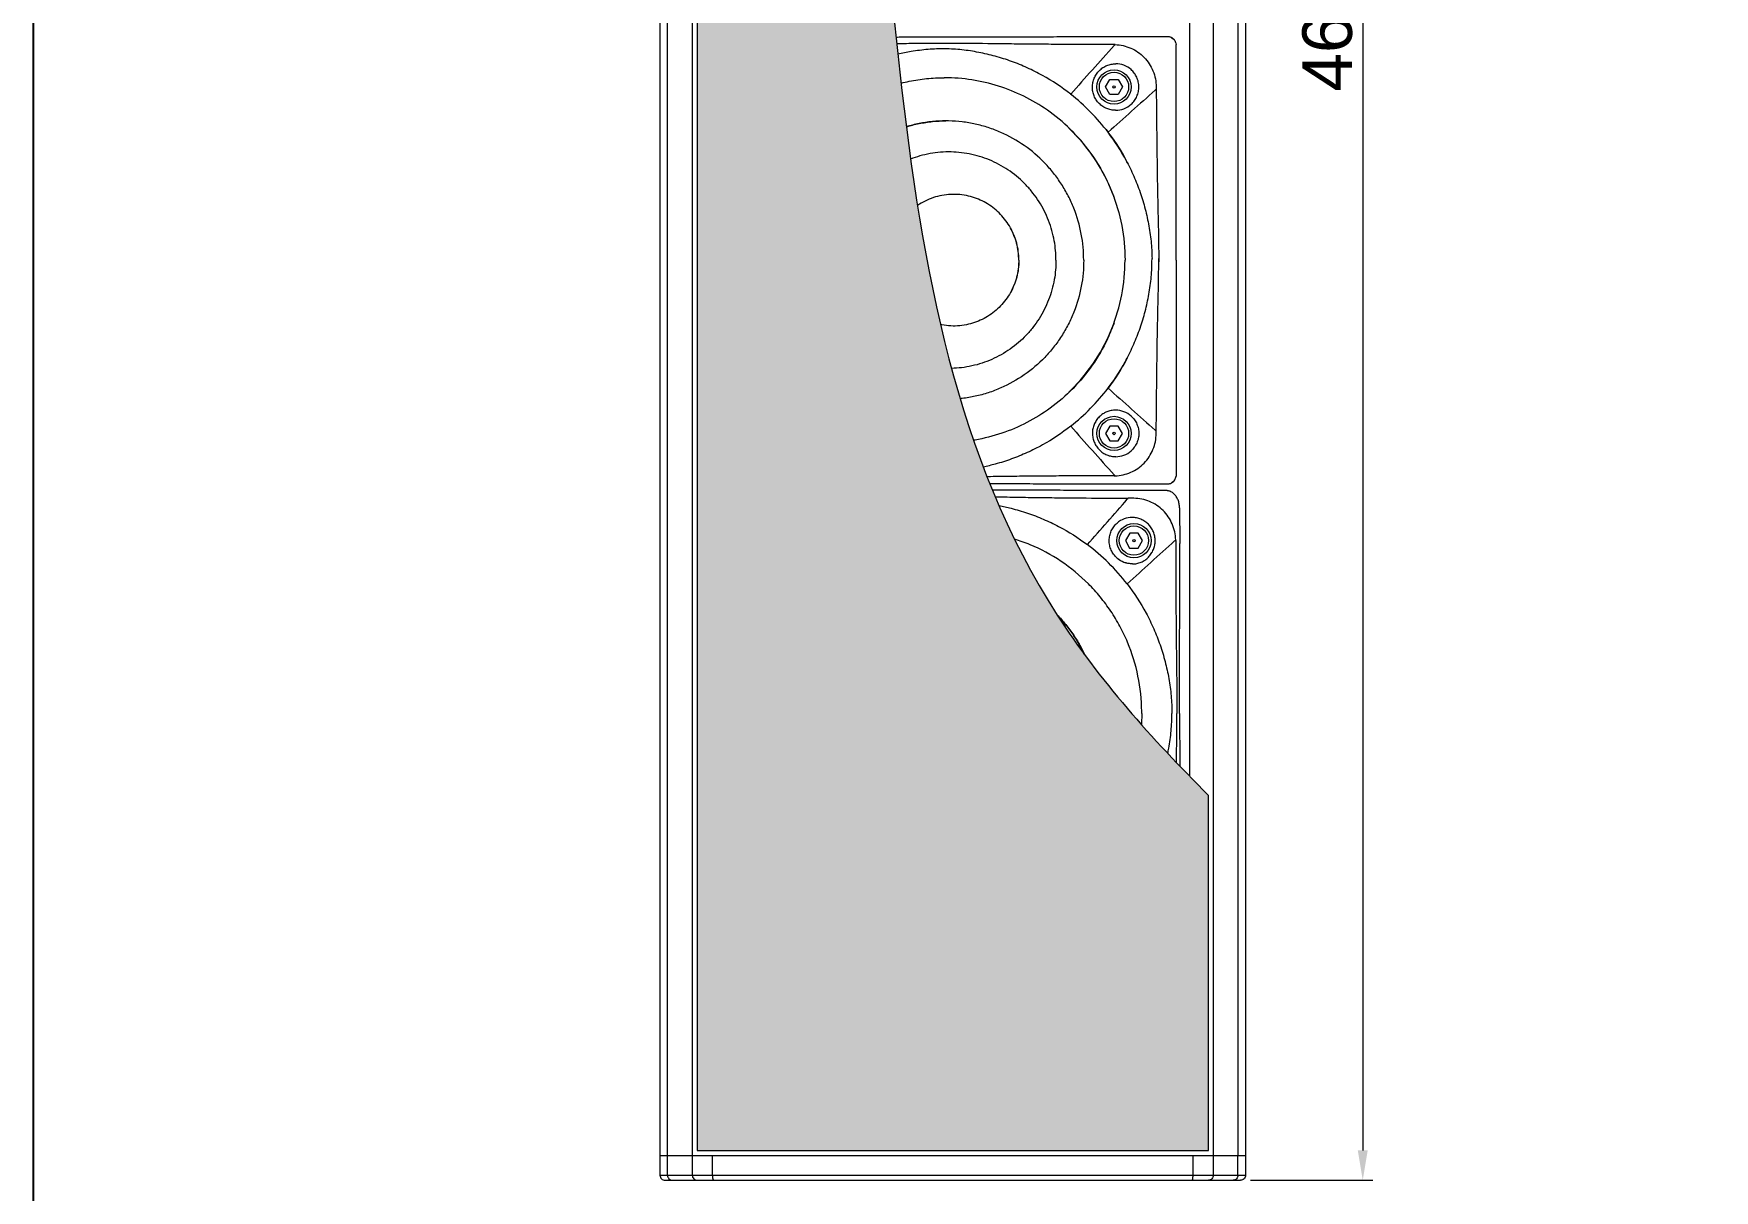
# Model space of a CAD drawing. Header units: millimetres. Extents: x 1177 to 2514, y 93 to 1038.
# Drawn here: x 1177.5 to 1516.2, y 410.5 to 643.6 of the extents above; entities that cross this region are included whole.
import ezdxf

# ---------------------------------------------------------------- set-up
doc = ezdxf.new("R2010")
doc.units = ezdxf.units.MM
doc.header["$LTSCALE"] = 0.1
doc.layers.get('0').update_dxf_attribs({"lineweight": 13})
doc.layers.get('Defpoints').update_dxf_attribs({"lineweight": 9})
doc.layers.add('图框', color=7, linetype='Continuous')
doc.layers.add('标注', color=251, linetype='Continuous', lineweight=9)
doc.styles.get("Standard").update_dxf_attribs({"font": 'arial.ttf'})
doc.dimstyles.new('STANDARD 4', dxfattribs={"dimscale": 4, "dimtxt": 2.5, "dimasz": 1.5, "dimexe": 0.5, "dimexo": 0.5, "dimgap": 0.5, "dimtad": 1, "dimtoh": 1, "dimdec": 1, "dimzin": 9, "dimdsep": 46, "dimtxsty": 'Standard', "dimcen": 0, "dimclrd": 256, "dimclre": 256, "dimclrt": 256, "dimadec": 0, "dimazin": 0, "dimtp": 0.01, "dimtm": 0.01, "dimtfac": 1, "dimtdec": 1, "dimtofl": 0, "dimtmove": 0, "dimatfit": 3, "dimfxl": 1, "dimtolj": 1, "dimtzin": 4, "dimlwd": -1, "dimlwe": -1, "dimarcsym": 0})

# ---------------------------------------------------------------- blocks, each defined once
blk = doc.blocks.new('A4-H')
at = {"layer": '图框'}
blk.add_lwpolyline([(0, 210.021), (297, 210.021), (297, 0), (0, 0)], close=True, dxfattribs=at)
blk = doc.blocks.new('*D5')
at = {"layer": 'Defpoints', "color": 0, "transparency": 16777216}
for p in [(1420.67, 874.52), (1420.67, 412.52), (1445.31, 412.52)]:
    blk.add_point(p, dxfattribs=at)
at = {"layer": '标注', "transparency": 16777216}
for p, q in [((1422.67, 874.52), (1447.31, 874.52)), ((1445.31, 868.52), (1445.31, 418.52)), ((1422.67, 412.52), (1447.31, 412.52))]:
    blk.add_line(p, q, dxfattribs=at)
for points in [[(1444.31, 868.52), (1446.31, 868.52), (1445.31, 874.52)], [(1444.31, 418.52), (1446.31, 418.52), (1445.31, 412.52)]]:
    blk.add_solid(points, dxfattribs=at)
at = {"layer": '标注', "transparency": 16777216, "insert": (1438.2, 643.52), "char_height": 10, "attachment_point": 5, "rotation": 90}
blk.add_mtext('\\A1;462', dxfattribs=at)

msp = doc.modelspace()

# ---------------------------------------------------------------- hatches: boundary and pattern name
at = {"layer": '标注'}
h = msp.add_hatch(dxfattribs=at)
h.set_pattern_fill('HONEY', color=256)
h.set_pattern_definition([(0, (1080.556, 141.835), (4.7625, 2.749631), [3.175, -6.35]), (120, (1080.556, 141.835), (-4.7625, 2.749631), [3.175, -6.35]), (60, (1080.556, 141.835), (1e-08, 5.499261), [-6.35, 3.175])])
edge = h.paths.add_edge_path()
edge.add_spline(control_points=[(1311.15, 816.32), (1320.61, 796.32), (1359.71, 704.44), (1340.36, 571.13), (1402.75, 501.52), (1414.23, 490.07)], knot_values=[27.962264, 27.962264, 27.962264, 27.962264, 94.234465, 327.531204, 375.459085, 375.459085, 375.459085, 375.459085], degree=3, periodic=0)
edge.add_line((1414.23, 490.07), (1414.23, 418.52))
edge.add_line((1414.23, 418.52), (1311.15, 418.52))
edge.add_line((1311.15, 418.52), (1311.15, 816.32))

# ---------------------------------------------------------------- linework, layer by layer
for p, q in [((1303.69, 869.52), (1303.69, 417.52)), ((1305.21, 417.52), (1305.21, 869.52)), ((1310.15, 869.52), (1310.15, 417.52)), ((1410.42, 867.52), (1410.42, 493.92)), ((1415.23, 417.52), (1415.23, 869.52)), ((1420.17, 417.52), (1420.17, 869.52)), ((1421.69, 869.52), (1421.69, 417.52)), ((1395.21, 641.14), (1395.39, 641.34)), ((1361.73, 634.66), (1360.97, 634.66)), ((1393.45, 632.81), (1394.31, 634.31)), ((1394.31, 634.31), (1396.04, 634.31)), ((1396.04, 634.31), (1396.91, 632.81)), ((1394.31, 631.31), (1393.45, 632.81)), ((1396.05, 631.31), (1394.31, 631.31)), ((1396.91, 632.81), (1396.05, 631.31)), ((1403.49, 632.16), (1403.69, 632.34)), ((1361.29, 625.96), (1361.27, 625.96)), ((1394.31, 564.49), (1393.45, 562.99)), ((1393.45, 562.99), (1394.31, 561.49)), ((1396.05, 564.49), (1394.31, 564.49)), ((1396.04, 561.49), (1396.91, 562.98)), ((1396.91, 562.98), (1396.05, 564.49)), ((1403.49, 563.64), (1403.69, 563.46)), ((1394.31, 561.49), (1396.04, 561.49)), ((1395.21, 554.66), (1395.39, 554.46)), ((1397.87, 549.73), (1398.04, 549.94)), ((1399.17, 549.93), (1398.04, 549.93)), ((1408.37, 548.03), (1408.46, 540.8)), ((1398.34, 542.9), (1397.47, 541.4)), ((1400.07, 542.9), (1398.34, 542.9)), ((1400.93, 541.4), (1400.07, 542.9)), ((1397.47, 541.4), (1398.33, 539.9)), ((1398.33, 539.9), (1400.06, 539.9)), ((1400.06, 539.9), (1400.93, 541.4)), ((1407.41, 541.38), (1407.61, 541.56)), ((1408.41, 506.58), (1408.46, 540.54)), ((1408.46, 540.54), (1408.46, 540.8)), ((1408.41, 506.58), (1408.42, 495.98)), ((1303.69, 417.52), (1421.69, 417.52)), ((1303.69, 417.52), (1303.69, 413.52)), ((1305.21, 413.52), (1305.21, 417.52)), ((1310.2, 417.52), (1310.2, 413.52)), ((1314.27, 413.52), (1314.27, 417.52)), ((1411.11, 413.52), (1411.11, 417.52)), ((1415.18, 417.52), (1415.18, 413.52)), ((1420.16, 413.52), (1420.16, 417.52)), ((1421.69, 417.52), (1421.69, 413.52)), ((1303.69, 413.52), (1314.27, 413.52)), ((1314.27, 413.52), (1411.11, 413.52)), ((1411.11, 413.52), (1421.69, 413.52)), ((1304.71, 412.52), (1420.67, 412.52))]:
    msp.add_line(p, q)
for centre, radius in [((1395.18, 632.81), 3.45), ((1395.18, 632.81), 2.95), ((1395.18, 632.81), 0.25), ((1395.18, 562.99), 3.45), ((1395.18, 562.99), 2.95), ((1395.18, 562.99), 0.25), ((1399.2, 541.4), 3.45), ((1399.2, 541.4), 2.95), ((1399.2, 541.4), 0.25)]:
    msp.add_circle(centre, radius)
for centre, radius, start, end in [((2562.06, -411.4), 1571.43, 137.94853, 138.42745), ((1395.16, 633.64), 7.7, 88.2986, 89.5494), ((1395.54, 632.85), 4.64, 48.5119, 89.915), ((1360.15, 597.97), 42.49, 37.2169, 51.7662), ((3555.27, -1784.32), 3235.67, 131.68388, 131.90943), ((1395.48, 632.8), 4.7, 270.3689, 312.3436), ((1361.31, 598.51), 27.46, 88.8571, 90.0474), ((1360.81, 598.13), 36.52, 43.8166, 46.2519), ((1360.81, 597.66), 36.52, 313.7481, 316.1834), ((1360.15, 597.83), 42.49, 308.2338, 322.7831), ((3555.27, 2980.12), 3235.67, 228.09057, 228.31612), ((1395.48, 562.99), 4.7, 47.6564, 89.6311), ((2562.06, 1607.2), 1571.43, 221.57255, 222.05147), ((1395.54, 562.95), 4.64, 270.085, 311.4881), ((1395.16, 562.15), 7.7, 270.4506, 271.7014), ((-518.24, 2228.8), 2547.69, 318.49803, 318.77222), ((1398.82, 541.5), 4.57, 89.7502, 131.5207), ((1364.27, 506.71), 42.42, 37.7305, 52.9923), ((292.52, 1758.54), 1650.59, 312.03914, 312.48875), ((1399.71, 541.32), 7.9, 0.4619, 1.6916), ((1398.77, 541.46), 4.66, 230.4683, 269.2929)]:
    msp.add_arc(centre, radius, start, end)
for points, knots in [([(1351.25, 642.87), (1351.45, 642.87), (1353.47, 642.88), (1357.28, 642.89), (1364.49, 642.9), (1371.7, 642.92), (1378.92, 642.93), (1384.32, 642.94), (1388.83, 642.95), (1392.44, 642.96), (1395.14, 642.96), (1397.39, 642.97), (1399.2, 642.97), (1400.55, 642.97), (1401.9, 642.97), (1403.03, 642.98), (1403.93, 642.98), (1404.49, 642.98), (1404.94, 642.98), (1405.28, 642.98), (1405.56, 642.98), (1405.79, 642.98), (1405.9, 642.98), (1405.96, 642.98)], [0.3677709, 0.3677709, 0.3677709, 0.3677709, 0.3749999, 0.4374999, 0.4999999, 0.6249999, 0.6875, 0.75, 0.8125, 0.84375, 0.875, 0.90625, 0.921875, 0.9375, 0.953125, 0.96875, 0.9765625, 0.984375, 0.9882813, 0.9921875, 0.9960938, 0.9980469, 1, 1, 1, 1]), ([(1395.22, 641.34), (1394.51, 641.35), (1393.1, 641.35), (1390.98, 641.35), (1388.85, 641.36), (1386.03, 641.37), (1382.49, 641.39), (1378.25, 641.42), (1374.01, 641.47), (1368.36, 641.54), (1362.7, 641.61), (1357.05, 641.58), (1353.75, 641.53), (1351.86, 641.5), (1351.39, 641.49)], [0, 0, 0, 0, 0.0312548, 0.062509, 0.0937633, 0.1250176, 0.1875242, 0.2500222, 0.3124978, 0.3749322, 0.4997519, 0.5622972, 0.6248972, 0.6456139, 0.6456139, 0.6456139, 0.6456139]), ([(1386.45, 631.35), (1384.66, 632.76), (1381.79, 634.66), (1377.71, 636.71), (1374.53, 638), (1371.27, 639.03), (1367.93, 639.81), (1364.55, 640.33), (1361.13, 640.54), (1357.7, 640.41), (1354.52, 640), (1352.51, 639.59), (1351.62, 639.38)], [0, 0, 0, 0, 0.1249085, 0.1873702, 0.2498136, 0.3122492, 0.3746772, 0.4370666, 0.4994543, 0.562013, 0.6247399, 0.6746503, 0.6746503, 0.6746503, 0.6746503]), ([(1395.39, 641.34), (1395.93, 641.33), (1397.02, 641.19), (1399.1, 640.51), (1401.4, 638.92), (1402.93, 636.58), (1403.57, 634.48), (1403.68, 633.38), (1403.69, 632.83)], [0, 0, 0, 0, 0.124866, 0.24975, 0.498727, 0.74843, 0.874183, 1, 1, 1, 1]), ([(1405.96, 642.98), (1406.03, 642.98), (1406.18, 642.97), (1406.4, 642.93), (1406.61, 642.87), (1406.88, 642.75), (1407.14, 642.56), (1407.29, 642.38), (1407.35, 642.3)], [0, 0, 0, 0, 0.1251733, 0.2503246, 0.3755075, 0.5006605, 0.7503685, 0.9062926, 0.9062926, 0.9062926, 0.9062926]), ([(1406.77, 642.69), (1406.9, 642.63), (1407.14, 642.49), (1407.43, 642.18), (1407.62, 641.8), (1407.68, 641.53), (1407.69, 641.39)], [0, 0, 0, 0, 0.25002, 0.499954, 0.74987, 1, 1, 1, 1]), ([(1407.69, 597.9), (1407.69, 598.15), (1407.69, 600.17), (1407.69, 603.98), (1407.69, 609.33), (1407.69, 614.67), (1407.69, 619.12), (1407.69, 622.69), (1407.69, 625.36), (1407.69, 628.03), (1407.69, 630.26), (1407.69, 632.04), (1407.69, 633.37), (1407.69, 634.71), (1407.69, 636.04), (1407.69, 637.16), (1407.69, 638.05), (1407.69, 638.72), (1407.69, 639.27), (1407.69, 639.72), (1407.69, 640.05), (1407.69, 640.39), (1407.69, 640.66), (1407.69, 640.89), (1407.69, 641.03), (1407.69, 641.14), (1407.69, 641.21), (1407.69, 641.26), (1407.69, 641.3), (1407.68, 641.35), (1407.69, 641.37), (1407.69, 641.39)], [0.4913227, 0.4913227, 0.4913227, 0.4913227, 0.4999999, 0.5624999, 0.6249998, 0.6874998, 0.7499998, 0.7812498, 0.8124998, 0.8437498, 0.8749998, 0.8906248, 0.9062498, 0.9218748, 0.9374998, 0.9531248, 0.9609373, 0.9687498, 0.9765623, 0.9804685, 0.9843748, 0.988281, 0.9921872, 0.9941404, 0.9960935, 0.9970701, 0.9980466, 0.9985349, 0.9990232, 0.9995119, 1, 1, 1, 1]), ([(1395.51, 628.11), (1395.2, 628.1), (1394.59, 628.16), (1393.7, 628.43), (1392.89, 628.86), (1392.17, 629.45), (1391.59, 630.16), (1391.15, 630.98), (1390.89, 631.87), (1390.8, 632.79), (1390.9, 633.72), (1391.17, 634.6), (1391.61, 635.42), (1392.21, 636.13), (1392.92, 636.72), (1393.74, 637.16), (1394.63, 637.42), (1395.24, 637.48), (1395.55, 637.48)], [0, 0, 0, 0, 0.062376, 0.124727, 0.187058, 0.249428, 0.311839, 0.374302, 0.436823, 0.499384, 0.562001, 0.624637, 0.687286, 0.749934, 0.812557, 0.875113, 0.937604, 1, 1, 1, 1]), ([(1352.26, 633.59), (1352.81, 633.72), (1354.51, 634.11), (1357.42, 634.54), (1359.78, 634.66), (1360.97, 634.66)], [0.92287741, 0.92287741, 0.92287741, 0.92287741, 0.93768326, 0.96884383, 1, 1, 1, 1]), ([(1382.32, 627.72), (1380.83, 628.8), (1377.69, 630.74), (1372.6, 632.9), (1367.24, 634.27), (1363.57, 634.62), (1361.73, 634.66)], [0, 0, 0, 0, 0.250323, 0.500385, 0.750243, 1, 1, 1, 1]), ([(1398.64, 629.33), (1398.88, 629.55), (1399.33, 630.05), (1399.82, 630.91), (1400.12, 631.85), (1400.22, 632.84), (1400.11, 633.82), (1399.8, 634.76), (1399.3, 635.62), (1398.86, 636.1), (1398.61, 636.32)], [0, 0, 0, 0, 0.125126, 0.250255, 0.375362, 0.500449, 0.625511, 0.750454, 0.875295, 1, 1, 1, 1]), ([(1403.69, 632.34), (1403.7, 631.62), (1403.71, 630.17), (1403.74, 627.27), (1403.78, 623.64), (1403.83, 619.29), (1403.89, 614.94), (1403.97, 610.59), (1404.07, 606.24), (1404.16, 601.89), (1404.19, 598.99), (1404.2, 597.54)], [0, 0, 0, 0, 0.062501, 0.125001, 0.250002, 0.375004, 0.500005, 0.625006, 0.750006, 0.875001, 1, 1, 1, 1]), ([(1395.21, 610.5), (1394.81, 611.61), (1393.58, 614.59), (1390.94, 619.14), (1387.04, 623.86), (1383.96, 626.52), (1382.32, 627.72)], [0.105067, 0.105067, 0.105067, 0.105067, 0.2504623, 0.500649, 0.7505021, 1, 1, 1, 1]), ([(1353.33, 624.77), (1354.17, 625.03), (1355.91, 625.47), (1358.57, 625.87), (1360.37, 625.96), (1361.27, 625.96)], [0.90717581, 0.90717581, 0.90717581, 0.90717581, 0.9377209, 0.96886437, 1, 1, 1, 1]), ([(1361.27, 625.96), (1360.37, 625.96), (1358.57, 625.87), (1355.9, 625.47), (1354.17, 625.04), (1353.33, 624.78)], [0, 0, 0, 0, 0.03113545, 0.06227909, 0.09275626, 0.09275626, 0.09275626, 0.09275626]), ([(1389.07, 597.9), (1389.08, 599.66), (1388.75, 603.23), (1387.5, 607.56), (1386, 610.87), (1384.63, 613.24), (1383.05, 615.45), (1380.66, 618.18), (1377.2, 621.14), (1373.24, 623.36), (1369.86, 624.65), (1367.24, 625.36), (1364.57, 625.82), (1362.76, 625.94), (1361.86, 625.96)], [0.5021838, 0.5021838, 0.5021838, 0.5021838, 0.5626978, 0.625385, 0.6567405, 0.6880747, 0.719385, 0.7506699, 0.8130872, 0.8754073, 0.9065736, 0.9377234, 0.9688709, 1, 1, 1, 1]), ([(1387.16, 623.42), (1388.78, 621.73), (1391.71, 618.03), (1394.96, 611.75), (1396.95, 604.95), (1397.4, 600.25), (1397.4, 597.9)], [0, 0, 0, 0, 0.1247698, 0.2497264, 0.3748253, 0.4999955, 0.4999955, 0.4999955, 0.4999955]), ([(1393.57, 624.22), (1395.01, 622.39), (1396.95, 619.45), (1399.03, 615.26), (1400.34, 612), (1401.39, 608.64), (1402.18, 605.21), (1402.7, 601.73), (1402.84, 599.38), (1402.84, 598.21)], [0, 0, 0, 0, 0.249098, 0.373922, 0.498883, 0.624013, 0.749336, 0.874733, 1, 1, 1, 1]), ([(1397.87, 617.55), (1397.81, 617.66), (1396.69, 619.8), (1395.38, 621.85), (1393.99, 623.67)], [0.7372415, 0.7372415, 0.7372415, 0.7372415, 0.7508809, 1, 1, 1, 1]), ([(1362.34, 619.71), (1361.64, 619.72), (1360.22, 619.68), (1358.12, 619.41), (1356.1, 618.94), (1354.8, 618.51), (1354.19, 618.27)], [0, 0, 0, 0, 0.0311291, 0.0622753, 0.0934218, 0.1225421, 0.1225421, 0.1225421, 0.1225421]), ([(1383.48, 597.9), (1383.48, 599.2), (1383.25, 601.93), (1382.32, 605.25), (1381.16, 607.85), (1380.11, 609.71), (1378.88, 611.45), (1377.03, 613.59), (1374.33, 615.92), (1371.24, 617.67), (1368.6, 618.68), (1366.55, 619.24), (1364.46, 619.6), (1363.05, 619.7), (1362.34, 619.71)], [0.5053032, 0.5053032, 0.5053032, 0.5053032, 0.5626671, 0.6253552, 0.6567109, 0.6880464, 0.7193588, 0.7506459, 0.8130673, 0.8753929, 0.9065618, 0.9377166, 0.9688692, 1, 1, 1, 1]), ([(1365.87, 610.82), (1365.29, 610.96), (1364.1, 611.15), (1362.3, 611.2), (1360.51, 610.99), (1358.76, 610.54), (1357.1, 609.85), (1356.07, 609.25), (1355.58, 608.91)], [0, 0, 0, 0, 0.1248406, 0.2496537, 0.3744799, 0.4993587, 0.6243254, 0.7474708, 0.7474708, 0.7474708, 0.7474708]), ([(1375.98, 597.9), (1375.98, 598.21), (1375.95, 599.08), (1375.77, 600.5), (1375.35, 602.13), (1374.72, 603.69), (1373.9, 605.17), (1372.9, 606.52), (1371.74, 607.74), (1370.44, 608.79), (1369.01, 609.67), (1367.48, 610.37), (1366.41, 610.69), (1365.87, 610.82)], [0.3412995, 0.3412995, 0.3412995, 0.3412995, 0.3756056, 0.4382705, 0.5009099, 0.5635089, 0.6260551, 0.6885393, 0.7509562, 0.813305, 0.8755894, 0.9378173, 1, 1, 1, 1]), ([(1376.01, 597.9), (1376.01, 597.94), (1376.01, 599.09), (1375.79, 600.79), (1375.09, 602.9), (1374.6, 603.9), (1374.33, 604.38)], [0.4906597, 0.4906597, 0.4906597, 0.4906597, 0.500006, 0.7498827, 0.8749892, 1, 1, 1, 1]), ([(1383.48, 597.9), (1383.48, 596.6), (1383.25, 593.87), (1382.32, 590.55), (1381.16, 587.95), (1380.11, 586.09), (1378.88, 584.35), (1377.03, 582.2), (1374.33, 579.88), (1371.24, 578.13), (1368.6, 577.12), (1366.55, 576.56), (1364.49, 576.21), (1363.11, 576.11), (1362.43, 576.09)], [0.5053032, 0.5053032, 0.5053032, 0.5053032, 0.5626671, 0.6253552, 0.6567109, 0.6880464, 0.7193588, 0.7506459, 0.8130673, 0.8753929, 0.9065618, 0.9377166, 0.9688692, 0.998683, 0.998683, 0.998683, 0.998683]), ([(1389.07, 597.9), (1389.08, 596.14), (1388.75, 592.57), (1387.5, 588.24), (1386, 584.93), (1384.63, 582.56), (1383.05, 580.35), (1380.66, 577.61), (1377.2, 574.66), (1373.24, 572.43), (1369.86, 571.15), (1367.24, 570.43), (1365.33, 570.11), (1364.3, 570), (1364.17, 569.98)], [0.5021838, 0.5021838, 0.5021838, 0.5021838, 0.5626978, 0.625385, 0.6567405, 0.6880747, 0.719385, 0.7506699, 0.8130872, 0.8754073, 0.9065736, 0.9377234, 0.9688709, 0.9733455, 0.9733455, 0.9733455, 0.9733455]), ([(1375.98, 597.9), (1375.98, 597.59), (1375.95, 596.72), (1375.77, 595.3), (1375.35, 593.67), (1374.72, 592.1), (1373.9, 590.63), (1372.9, 589.28), (1371.74, 588.06), (1370.44, 587), (1369.01, 586.12), (1367.48, 585.43), (1366.41, 585.11), (1365.87, 584.98)], [0.3412995, 0.3412995, 0.3412995, 0.3412995, 0.3756056, 0.4382705, 0.5009099, 0.5635089, 0.6260551, 0.6885393, 0.7509562, 0.813305, 0.8755894, 0.9378173, 1, 1, 1, 1]), ([(1376.01, 597.9), (1376.01, 597.86), (1376.01, 596.71), (1375.79, 595), (1375.09, 592.9), (1374.6, 591.9), (1374.33, 591.42)], [0.4906597, 0.4906597, 0.4906597, 0.4906597, 0.500006, 0.7498827, 0.8749892, 1, 1, 1, 1]), ([(1387.16, 572.38), (1388.78, 574.07), (1391.71, 577.77), (1394.96, 584.05), (1396.95, 590.85), (1397.4, 595.55), (1397.4, 597.9)], [0, 0, 0, 0, 0.1247698, 0.2497264, 0.3748253, 0.4999955, 0.4999955, 0.4999955, 0.4999955]), ([(1393.57, 571.58), (1395.01, 573.41), (1396.95, 576.35), (1399.03, 580.54), (1400.34, 583.8), (1401.39, 587.16), (1402.18, 590.59), (1402.7, 594.07), (1402.84, 596.42), (1402.84, 598.21)], [0, 0, 0, 0, 0.249098, 0.373922, 0.498883, 0.624013, 0.749336, 0.874733, 1, 1, 1, 1]), ([(1403.69, 563.46), (1403.7, 564.18), (1403.71, 565.63), (1403.74, 568.53), (1403.78, 572.16), (1403.83, 576.51), (1403.89, 580.86), (1403.97, 585.21), (1404.07, 589.56), (1404.16, 593.9), (1404.19, 596.8), (1404.2, 598.25)], [0, 0, 0, 0, 0.062501, 0.125001, 0.250002, 0.375004, 0.500005, 0.625006, 0.750006, 0.875001, 1, 1, 1, 1]), ([(1407.69, 597.9), (1407.69, 597.65), (1407.69, 595.62), (1407.69, 591.81), (1407.69, 586.47), (1407.69, 581.13), (1407.69, 576.67), (1407.69, 573.11), (1407.69, 570.44), (1407.69, 567.77), (1407.69, 565.54), (1407.69, 563.76), (1407.69, 562.43), (1407.69, 561.09), (1407.69, 559.75), (1407.69, 558.64), (1407.69, 557.75), (1407.69, 557.08), (1407.69, 556.53), (1407.69, 556.08), (1407.69, 555.75), (1407.69, 555.41), (1407.69, 555.13), (1407.69, 554.91), (1407.69, 554.77), (1407.69, 554.66), (1407.69, 554.59), (1407.69, 554.54), (1407.69, 554.49), (1407.68, 554.45), (1407.69, 554.42), (1407.69, 554.41)], [0.4913227, 0.4913227, 0.4913227, 0.4913227, 0.4999999, 0.5624999, 0.6249998, 0.6874998, 0.7499998, 0.7812498, 0.8124998, 0.8437498, 0.8749998, 0.8906248, 0.9062498, 0.9218748, 0.9374998, 0.9531248, 0.9609373, 0.9687498, 0.9765623, 0.9804685, 0.9843748, 0.988281, 0.9921872, 0.9941404, 0.9960935, 0.9970701, 0.9980466, 0.9985349, 0.9990232, 0.9995119, 1, 1, 1, 1]), ([(1365.87, 584.98), (1365.29, 584.84), (1364.1, 584.65), (1362.3, 584.6), (1361, 584.75), (1360.31, 584.89), (1360.21, 584.91)], [0, 0, 0, 0, 0.1248406, 0.2496537, 0.3744799, 0.3957138, 0.3957138, 0.3957138, 0.3957138]), ([(1395.21, 585.3), (1394.81, 584.19), (1393.58, 581.21), (1390.94, 576.65), (1387.04, 571.94), (1383.96, 569.28), (1382.32, 568.08)], [0.105067, 0.105067, 0.105067, 0.105067, 0.2504623, 0.500649, 0.7505021, 1, 1, 1, 1]), ([(1397.87, 578.25), (1397.81, 578.14), (1396.69, 576), (1395.38, 573.95), (1393.99, 572.13)], [0.7372415, 0.7372415, 0.7372415, 0.7372415, 0.7508809, 1, 1, 1, 1]), ([(1382.32, 568.08), (1380.83, 567), (1377.69, 565.06), (1372.6, 562.9), (1368.91, 561.96), (1366.99, 561.63), (1366.88, 561.61)], [0, 0, 0, 0, 0.2503232, 0.5003851, 0.7502431, 0.7657887, 0.7657887, 0.7657887, 0.7657887]), ([(1395.51, 567.69), (1395.2, 567.69), (1394.59, 567.64), (1393.7, 567.37), (1392.89, 566.94), (1392.17, 566.35), (1391.59, 565.63), (1391.15, 564.82), (1390.89, 563.93), (1390.8, 563.01), (1390.9, 562.08), (1391.17, 561.2), (1391.61, 560.38), (1392.21, 559.67), (1392.92, 559.08), (1393.74, 558.64), (1394.63, 558.37), (1395.24, 558.31), (1395.55, 558.32)], [0, 0, 0, 0, 0.062376, 0.124727, 0.187058, 0.249428, 0.311839, 0.374302, 0.436823, 0.499384, 0.562001, 0.624637, 0.687286, 0.749934, 0.812557, 0.875113, 0.937604, 1, 1, 1, 1]), ([(1398.64, 566.47), (1398.88, 566.25), (1399.33, 565.75), (1399.82, 564.89), (1400.12, 563.95), (1400.22, 562.96), (1400.11, 561.98), (1399.8, 561.04), (1399.3, 560.18), (1398.86, 559.7), (1398.61, 559.48)], [0, 0, 0, 0, 0.125126, 0.250255, 0.375362, 0.500449, 0.625511, 0.750454, 0.875295, 1, 1, 1, 1]), ([(1386.45, 564.45), (1384.66, 563.04), (1381.79, 561.13), (1377.71, 559.09), (1374.53, 557.8), (1371.56, 556.86), (1369.65, 556.39), (1368.83, 556.22)], [0, 0, 0, 0, 0.1249085, 0.1873702, 0.2498136, 0.3122492, 0.3577507, 0.3577507, 0.3577507, 0.3577507]), ([(1395.39, 554.46), (1395.93, 554.47), (1397.02, 554.61), (1399.1, 555.28), (1401.4, 556.87), (1402.93, 559.22), (1403.57, 561.32), (1403.68, 562.42), (1403.69, 562.97)], [0, 0, 0, 0, 0.124866, 0.24975, 0.498727, 0.74843, 0.874183, 1, 1, 1, 1]), ([(1395.22, 554.45), (1394.51, 554.45), (1393.1, 554.45), (1390.98, 554.44), (1388.85, 554.44), (1386.03, 554.43), (1382.49, 554.41), (1378.25, 554.38), (1374.01, 554.33), (1371.12, 554.29), (1369.65, 554.27), (1369.59, 554.27)], [0, 0, 0, 0, 0.0312548, 0.062509, 0.0937633, 0.1250176, 0.1875242, 0.2500222, 0.3124978, 0.3749322, 0.3775786, 0.3775786, 0.3775786, 0.3775786]), ([(1370.14, 552.89), (1371.26, 552.88), (1374.19, 552.88), (1378.92, 552.87), (1384.32, 552.86), (1388.83, 552.85), (1392.44, 552.84), (1395.14, 552.84), (1397.39, 552.83), (1399.2, 552.83), (1400.55, 552.83), (1401.9, 552.83), (1403.03, 552.82), (1403.93, 552.82), (1404.49, 552.82), (1404.94, 552.82), (1405.28, 552.82), (1405.56, 552.82), (1405.79, 552.82), (1405.9, 552.82), (1405.96, 552.82)], [0.5860888, 0.5860888, 0.5860888, 0.5860888, 0.6249999, 0.6875, 0.75, 0.8125, 0.84375, 0.875, 0.90625, 0.921875, 0.9375, 0.953125, 0.96875, 0.9765625, 0.984375, 0.9882813, 0.9921875, 0.9960938, 0.9980469, 1, 1, 1, 1]), ([(1405.96, 552.82), (1406.03, 552.82), (1406.18, 552.83), (1406.4, 552.87), (1406.61, 552.93), (1406.88, 553.05), (1407.14, 553.24), (1407.29, 553.42), (1407.35, 553.49)], [0, 0, 0, 0, 0.1251733, 0.2503246, 0.3755075, 0.5006605, 0.7503685, 0.9062926, 0.9062926, 0.9062926, 0.9062926]), ([(1406.77, 553.11), (1406.9, 553.17), (1407.14, 553.31), (1407.43, 553.62), (1407.62, 554), (1407.68, 554.27), (1407.69, 554.41)], [0, 0, 0, 0, 0.25002, 0.499954, 0.74987, 1, 1, 1, 1]), ([(1405.96, 551.45), (1405.9, 551.46), (1405.79, 551.47), (1405.62, 551.47), (1405.45, 551.47), (1405.23, 551.47), (1404.94, 551.47), (1404.49, 551.47), (1403.93, 551.47), (1403.25, 551.47), (1402.58, 551.48), (1401.68, 551.48), (1400.55, 551.48), (1399.2, 551.49), (1397.85, 551.49), (1396.49, 551.5), (1394.69, 551.5), (1392.44, 551.51), (1389.73, 551.52), (1387.03, 551.52), (1384.32, 551.53), (1381.62, 551.54), (1378.01, 551.55), (1374.37, 551.55), (1371.62, 551.56), (1370.68, 551.56)], [0, 0, 0, 0, 0.001953, 0.003906, 0.0058592, 0.0078123, 0.0117185, 0.0156248, 0.0234373, 0.0312498, 0.0390623, 0.0468748, 0.0624998, 0.0781248, 0.0937498, 0.1093748, 0.1249998, 0.1562498, 0.1874998, 0.2187498, 0.2499998, 0.2812499, 0.3124999, 0.3749999, 0.4076889, 0.4076889, 0.4076889, 0.4076889]), ([(1371.24, 550.22), (1371.69, 550.21), (1373.55, 550.19), (1376.83, 550.13), (1381.07, 550.07), (1385.32, 550.02), (1390.97, 549.97), (1395.22, 549.95), (1398.04, 549.94)], [0.6051191, 0.6051191, 0.6051191, 0.6051191, 0.6248972, 0.6874726, 0.7500072, 0.8125159, 0.8750134, 1, 1, 1, 1]), ([(1407.61, 541.56), (1407.59, 542.11), (1407.46, 543.2), (1406.95, 544.78), (1406.16, 546.23), (1405.1, 547.5), (1403.83, 548.55), (1402.37, 549.32), (1400.8, 549.81), (1399.71, 549.92), (1399.17, 549.93)], [0, 0, 0, 0, 0.125604, 0.251066, 0.37636, 0.501431, 0.626261, 0.750935, 0.875521, 1, 1, 1, 1]), ([(1408.08, 549.61), (1407.99, 549.84), (1407.76, 550.28), (1407.37, 550.76), (1406.99, 551.07), (1406.72, 551.23), (1406.5, 551.33), (1406.26, 551.41), (1406.08, 551.44), (1405.96, 551.45)], [0, 0, 0, 0, 0.249897, 0.499679, 0.624766, 0.749831, 0.812397, 0.874954, 1, 1, 1, 1]), ([(1408.37, 548.03), (1408.37, 548.16), (1408.36, 548.43), (1408.31, 548.84), (1408.22, 549.23), (1408.13, 549.49), (1408.08, 549.61)], [0, 0, 0, 0, 0.249972, 0.500035, 0.74999, 1, 1, 1, 1]), ([(1372, 548.45), (1372.82, 548.29), (1374.75, 547.86), (1377.74, 546.98), (1380.95, 545.76), (1385.08, 543.8), (1387.99, 541.96), (1389.81, 540.58)], [0.6417661, 0.6417661, 0.6417661, 0.6417661, 0.68744, 0.7500341, 0.8125615, 0.8750652, 1, 1, 1, 1]), ([(1398.88, 536.69), (1399.18, 536.69), (1399.78, 536.75), (1400.65, 537.02), (1401.45, 537.46), (1402.15, 538.04), (1402.72, 538.76), (1403.15, 539.57), (1403.41, 540.45), (1403.5, 541.37), (1403.41, 542.29), (1403.14, 543.17), (1402.71, 543.99), (1402.13, 544.71), (1401.42, 545.3), (1400.62, 545.73), (1399.75, 546.01), (1399.14, 546.07), (1398.84, 546.07)], [0, 0, 0, 0, 0.062013, 0.123999, 0.186007, 0.248144, 0.31047, 0.373011, 0.435751, 0.498641, 0.561623, 0.624602, 0.687521, 0.750329, 0.812989, 0.875479, 0.937819, 1, 1, 1, 1]), ([(1395.76, 537.9), (1395.52, 538.12), (1395.08, 538.62), (1394.58, 539.48), (1394.28, 540.43), (1394.18, 541.43), (1394.29, 542.42), (1394.6, 543.36), (1395.1, 544.22), (1395.54, 544.71), (1395.79, 544.92)], [0, 0, 0, 0, 0.125055, 0.250398, 0.375885, 0.501357, 0.626636, 0.751544, 0.875992, 1, 1, 1, 1]), ([(1400.77, 506.58), (1400.77, 506.72), (1400.76, 509.24), (1400.24, 514.13), (1398.48, 519.86), (1396.42, 524.16), (1394.58, 527.22), (1392.45, 530.09), (1389.26, 533.61), (1384.65, 537.4), (1379.45, 540.19), (1376.17, 541.38), (1375.11, 541.71)], [0.4964909, 0.4964909, 0.4964909, 0.4964909, 0.5000232, 0.5627075, 0.6253563, 0.6566952, 0.6880154, 0.7193149, 0.7505925, 0.8130067, 0.8753393, 0.9047344, 0.9047344, 0.9047344, 0.9047344]), ([(1407.61, 541.39), (1407.61, 541.03), (1407.61, 540.3), (1407.62, 538.85), (1407.62, 537.04), (1407.63, 534.86), (1407.64, 531.96), (1407.66, 528.34), (1407.69, 523.99), (1407.74, 519.64), (1407.79, 515.29), (1407.84, 510.94), (1407.84, 508.04), (1407.84, 506.59)], [0, 0, 0, 0, 0.031251, 0.062502, 0.125003, 0.187505, 0.250006, 0.375009, 0.500012, 0.625014, 0.75001, 0.875001, 1, 1, 1, 1]), ([(1398.88, 536.69), (1398.31, 536.69), (1397.17, 536.9), (1396.18, 537.51), (1395.76, 537.9)], [0, 0, 0, 0, 0.498826, 1, 1, 1, 1]), ([(1397.83, 532.67), (1399.25, 530.82), (1401.17, 527.87), (1403.22, 523.67), (1404.5, 520.4), (1405.52, 517.03), (1406.27, 513.6), (1406.75, 510.11), (1406.85, 507.76), (1406.85, 506.59)], [0, 0, 0, 0, 0.249167, 0.374011, 0.498972, 0.624077, 0.749346, 0.874698, 1, 1, 1, 1]), ([(1383.7, 526.45), (1384.31, 525.83), (1385.5, 524.51), (1387.1, 522.35), (1388.35, 520.27), (1389.02, 518.92), (1389.28, 518.37)], [0.2505608, 0.2505608, 0.2505608, 0.2505608, 0.2805845, 0.3118895, 0.3432187, 0.3640516, 0.3640516, 0.3640516, 0.3640516]), ([(1389.19, 518.48), (1388.96, 518.99), (1388.3, 520.3), (1387.08, 522.34), (1385.5, 524.47), (1384.34, 525.76), (1383.75, 526.36)], [0.6374502, 0.6374502, 0.6374502, 0.6374502, 0.6567811, 0.6881102, 0.7194151, 0.748165, 0.748165, 0.748165, 0.748165]), ([(1400.77, 506.58), (1400.77, 506.45), (1400.77, 505.7), (1400.74, 504.94), (1400.71, 504.33)], [0.49649092, 0.49649092, 0.49649092, 0.49649092, 0.50002318, 0.51625877, 0.51625877, 0.51625877, 0.51625877]), ([(1406.02, 498.51), (1406.09, 498.87), (1406.38, 500.37), (1406.75, 503.06), (1406.85, 505.41), (1406.85, 506.58)], [0.7107093, 0.7107093, 0.7107093, 0.7107093, 0.7493458, 0.8746977, 1, 1, 1, 1]), ([(1407.78, 496.66), (1407.78, 497.07), (1407.8, 498.92), (1407.84, 502.23), (1407.84, 505.13), (1407.84, 506.58)], [0.7149193, 0.7149193, 0.7149193, 0.7149193, 0.7500104, 0.8750009, 1, 1, 1, 1]), ([(1303.69, 413.52), (1303.69, 413.39), (1303.75, 413.12), (1303.98, 412.79), (1304.32, 412.57), (1304.58, 412.52), (1304.71, 412.52)], [0, 0, 0, 0, 0.256096, 0.507895, 0.754946, 1, 1, 1, 1]), ([(1305.21, 413.52), (1305.21, 413.4), (1305.26, 413.14), (1305.48, 412.8), (1305.81, 412.57), (1306.07, 412.52), (1306.19, 412.52)], [0, 0, 0, 0, 0.242445, 0.503423, 0.762237, 1, 1, 1, 1]), ([(1310.2, 413.52), (1310.2, 413.4), (1310.25, 413.14), (1310.47, 412.8), (1310.8, 412.57), (1311.07, 412.52), (1311.19, 412.52)], [0, 0, 0, 0, 0.240746, 0.500933, 0.76053, 1, 1, 1, 1]), ([(1314.27, 413.52), (1314.27, 413.4), (1314.28, 413.21), (1314.3, 412.97), (1314.33, 412.82), (1314.36, 412.7), (1314.39, 412.61), (1314.43, 412.55), (1314.46, 412.52), (1314.48, 412.52)], [0, 0, 0, 0, 0.364254, 0.529749, 0.675871, 0.797784, 0.892115, 0.957595, 1, 1, 1, 1]), ([(1410.9, 412.52), (1410.92, 412.52), (1410.95, 412.55), (1410.99, 412.61), (1411.02, 412.7), (1411.05, 412.82), (1411.08, 412.97), (1411.1, 413.21), (1411.11, 413.4), (1411.11, 413.52)], [0, 0, 0, 0, 0.042467, 0.108019, 0.202363, 0.324259, 0.470359, 0.635826, 1, 1, 1, 1]), ([(1415.18, 413.52), (1415.18, 413.4), (1415.13, 413.14), (1414.91, 412.8), (1414.57, 412.57), (1414.31, 412.52), (1414.19, 412.52)], [0, 0, 0, 0, 0.240747, 0.500935, 0.760532, 1, 1, 1, 1]), ([(1420.16, 413.52), (1420.16, 413.4), (1420.12, 413.14), (1419.9, 412.8), (1419.57, 412.57), (1419.31, 412.52), (1419.18, 412.52)], [0, 0, 0, 0, 0.242444, 0.503423, 0.762237, 1, 1, 1, 1]), ([(1421.69, 413.52), (1421.69, 413.39), (1421.63, 413.12), (1421.4, 412.79), (1421.06, 412.57), (1420.8, 412.52), (1420.67, 412.52)], [0, 0, 0, 0, 0.256115, 0.507904, 0.755016, 1, 1, 1, 1])]:
    msp.add_open_spline(points, degree=3, knots=knots)
for points in [[(1403.69, 632.83), (1403.69, 632.67), (1403.69, 632.5), (1403.69, 632.34)], [(1403.69, 562.97), (1403.69, 563.13), (1403.69, 563.29), (1403.69, 563.46)], [(1406.85, 506.59), (1406.85, 506.59), (1406.85, 506.58), (1406.85, 506.58)], [(1406.85, 506.58), (1406.85, 506.58), (1406.85, 506.58), (1406.85, 506.58)], [(1407.84, 506.58), (1407.84, 506.58), (1407.84, 506.58), (1407.84, 506.59)], [(1407.84, 506.58), (1407.84, 506.58), (1407.84, 506.58), (1407.84, 506.58)]]:
    msp.add_open_spline(points, degree=3)
for p, q in [((1311.15, 816.32), (1311.15, 418.52)), ((1414.23, 418.52), (1414.23, 490.07)), ((1311.15, 418.52), (1414.23, 418.52))]:
    msp.add_line(p, q, dxfattribs=at)
msp.add_open_spline([(1311.15, 816.32), (1320.61, 796.32), (1359.71, 704.44), (1340.36, 571.13), (1402.75, 501.52), (1414.23, 490.07)], degree=3, knots=[27.962264, 27.962264, 27.962264, 27.962264, 94.234465, 327.531204, 375.459085, 375.459085, 375.459085, 375.459085], dxfattribs=at)

# ---------------------------------------------------------------- block references
at = {"layer": '图框', "xscale": 4.49946432, "yscale": 4.49946432, "zscale": 4.49946432}
msp.add_blockref('A4-H', (1177.46, 93.43), dxfattribs=at)

# ---------------------------------------------------------------- dimensions: what is measured, and where the dimension line sits
at = {"layer": '标注'}
dim = msp.add_linear_dim(base=(1445.31, 412.52), p1=(1420.67, 874.52), p2=(1420.67, 412.52), angle=90, dimstyle='STANDARD 4', dxfattribs=at)
dim.commit()
dim.dimension.update_dxf_attribs({"geometry": '*D5', "text_midpoint": (1445.31, 643.52), "dimtype": 160})

doc.saveas('drawing.dxf')
